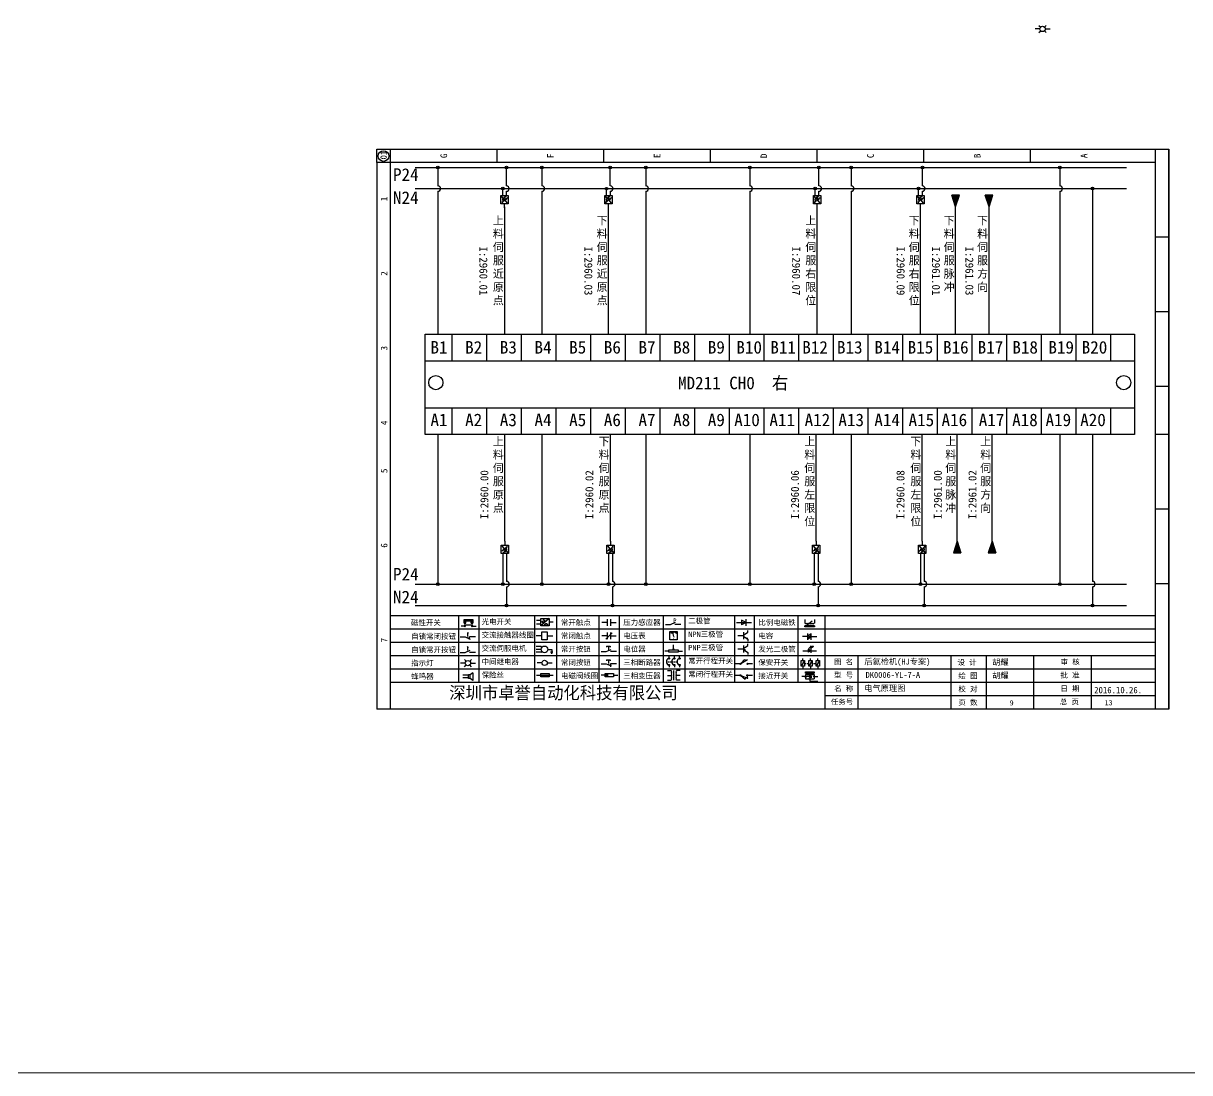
# Model space of a CAD drawing. Extents: x -5838 to -2107, y -921 to 708.
# Drawn here: x -4094.6 to -3657.2, y -920.8 to -527.2 of the extents above; entities that cross this region are included whole.
import ezdxf

# ---------------------------------------------------------------- set-up
doc = ezdxf.new("R2010")
doc.units = 0
doc.header["$MEASUREMENT"] = 0
doc.styles.add('汉字', font='')
doc.styles.get('汉字').set_extended_font_data('新宋体')

# ---------------------------------------------------------------- blocks, each defined once
blk = doc.blocks.new('磁性开关')
at = {"linetype": 'ByBlock'}
h = blk.add_hatch(dxfattribs=at)
h.set_pattern_fill('ANSI31', color=256, scale=0.1, style=0)
h.set_pattern_definition([(45, (0, 0), (-0.224506403, 0.224506403), [])])
h.paths.add_polyline_path([(-1907.69, -775.29), (-1910.88, -775.29), (-1910.88, -776.69), (-1910.25, -776.69), (-1910.25, -775.79), (-1908.31, -775.79), (-1908.31, -776.69), (-1907.69, -776.69)])
for p, q in [((-1910.91, -777.81), (-1912.09, -777.81)), ((-1910.88, -776.69), (-1910.88, -775.29)), ((-1910.88, -775.29), (-1907.69, -775.29)), ((-1910.88, -776.69), (-1910.25, -776.69)), ((-1910.88, -777.39), (-1907.69, -777.39)), ((-1910.25, -776.69), (-1910.25, -775.79)), ((-1910.25, -775.79), (-1908.31, -775.79)), ((-1908.31, -776.69), (-1908.31, -775.79)), ((-1908.31, -776.69), (-1907.69, -776.69)), ((-1907.69, -775.29), (-1907.69, -776.69)), ((-1907.66, -777.81), (-1906.48, -777.81))]:
    blk.add_line(p, q, dxfattribs=at)
for centre in [(-1910.68, -777.81), (-1907.88, -777.81)]:
    blk.add_circle(centre, 0.225, dxfattribs=at)
blk = doc.blocks.new('*U98')
at = {"linetype": 'ByBlock'}
for p, q in [((-1911.92, -782.07), (-1910.06, -782.07)), ((-1910.06, -782.07), (-1908.18, -782.88)), ((-1909.23, -780.45), (-1909.23, -780.67)), ((-1909.23, -780.45), (-1908.92, -780.84)), ((-1909.23, -780.84), (-1909.23, -781.05)), ((-1909.23, -781.23), (-1909.23, -781.44)), ((-1909.23, -781.61), (-1909.23, -781.83)), ((-1909.23, -782), (-1909.23, -782.21)), ((-1909.23, -782.38), (-1909.23, -782.43)), ((-1908.52, -783.07), (-1908.52, -782.07)), ((-1906.25, -782.07), (-1908.52, -782.07))]:
    blk.add_line(p, q, dxfattribs=at)
blk = doc.blocks.new('*U99')
at = {"linetype": 'ByBlock'}
for p, q in [((-1908.88, -791.17), (-1909.23, -790.71)), ((-1909.23, -790.71), (-1909.23, -790.92)), ((-1909.23, -791.09), (-1909.23, -791.31)), ((-1909.23, -791.48), (-1909.23, -791.69)), ((-1911.92, -792.89), (-1910.06, -792.89)), ((-1910.06, -792.89), (-1908.18, -792.08)), ((-1909.23, -791.86), (-1909.23, -792.08)), ((-1909.23, -792.25), (-1909.23, -792.47)), ((-1906.25, -792.89), (-1908.52, -792.89))]:
    blk.add_line(p, q, dxfattribs=at)
blk = doc.blocks.new('蜂鸣器')
at = {"linetype": 'ByBlock'}
for p, q in [((-1907.17, -795.53), (-1908.25, -796.26)), ((-1907.17, -795.53), (-1907.17, -798.41)), ((-1908.8, -796.48), (-1911.01, -796.48)), ((-1908.8, -797.46), (-1911.01, -797.46)), ((-1908.25, -796.26), (-1908.8, -796.26)), ((-1908.8, -797.68), (-1908.8, -796.26)), ((-1908.25, -797.68), (-1908.8, -797.68)), ((-1908.25, -797.68), (-1908.25, -796.26)), ((-1907.17, -798.41), (-1908.25, -797.68))]:
    blk.add_line(p, q, dxfattribs=at)
blk = doc.blocks.new('指示灯')
at = {"linetype": 'ByBlock'}
for p, q in [((-1854.25, -776.92), (-1856.06, -776.92)), ((-1854.62, -775.59), (-1853.97, -776.23)), ((-1854.62, -778.25), (-1853.97, -777.61)), ((-1851.9, -775.59), (-1852.54, -776.23)), ((-1851.9, -778.25), (-1852.54, -777.61)), ((-1852.26, -776.92), (-1850.45, -776.92))]:
    blk.add_line(p, q, dxfattribs=at)
blk.add_circle((-1853.26, -776.92), 0.992, dxfattribs=at)
blk = doc.blocks.new('光电开关')
at = {"linetype": 'ByBlock'}
h = blk.add_hatch(dxfattribs=at)
h.set_pattern_fill('ANSI31', color=256, scale=0.01, style=0)
h.set_pattern_definition([(45, (0.172267, 0), (-0.0224506403, 0.0224506403), [])])
h.paths.add_polyline_path([(-1882.44, -776.34), (-1882.5, -775.91), (-1882.68, -776.07)])
h.paths.add_polyline_path([(-1882.44, -776.34), (-1882.68, -776.07), (-1882.86, -776.23)])
h.paths.add_polyline_path([(-1883.11, -776.45), (-1883.29, -776.61), (-1883.05, -776.88)])
h.paths.add_polyline_path([(-1883.29, -776.61), (-1883.47, -776.77), (-1883.05, -776.88)])
for p, q in [((-1884.01, -775.96), (-1885.56, -775.96)), ((-1884.01, -777.39), (-1885.56, -777.39)), ((-1880.91, -775.3), (-1884.01, -778.05)), ((-1883.75, -776.09), (-1883.05, -776.88)), ((-1883.11, -776.45), (-1883.47, -776.77)), ((-1883.05, -776.88), (-1883.47, -776.77)), ((-1883.14, -775.55), (-1882.44, -776.34)), ((-1883.05, -776.88), (-1883.11, -776.45)), ((-1882.5, -775.91), (-1882.86, -776.23)), ((-1882.44, -776.34), (-1882.86, -776.23)), ((-1882.78, -777.47), (-1882.23, -777.47)), ((-1882.44, -776.34), (-1882.5, -775.91)), ((-1882.23, -777.47), (-1882.23, -777.14)), ((-1882.23, -777.14), (-1881.78, -777.14)), ((-1881.78, -777.47), (-1881.78, -777.14)), ((-1881.23, -777.47), (-1881.78, -777.47)), ((-1879.37, -776.67), (-1880.91, -776.67))]:
    blk.add_line(p, q, dxfattribs=at)
blk.add_lwpolyline([(-1884.01, -775.3), (-1880.91, -775.3), (-1880.91, -778.05), (-1884.01, -778.05)], close=True, dxfattribs=at)
blk = doc.blocks.new('交流接触器线圈')
at = {"linetype": 'ByBlock'}
for p, q in [((-1880.82, -781.77), (-1882.87, -781.77)), ((-1878.72, -781.77), (-1876.67, -781.77))]:
    blk.add_line(p, q, dxfattribs=at)
blk.add_lwpolyline([(-1880.82, -780.28), (-1878.72, -780.28), (-1878.72, -783.26), (-1880.82, -783.26)], close=True, dxfattribs=at)
blk = doc.blocks.new('交流伺服电机')
at = {"linetype": 'ByBlock'}
for p, q in [((-1880.97, -785.75), (-1882.94, -785.75)), ((-1880.97, -786.85), (-1882.94, -786.85)), ((-1880.97, -785.75), (-1880.65, -786.03)), ((-1878.49, -786.85), (-1877.07, -786.85)), ((-1877.07, -786.85), (-1877.07, -787.72)), ((-1880.97, -787.94), (-1882.94, -787.94)), ((-1880.97, -787.94), (-1880.65, -787.67)), ((-1877.54, -787.72), (-1876.59, -787.72)), ((-1877.38, -788.01), (-1876.75, -788.01)), ((-1877.23, -788.29), (-1876.9, -788.29))]:
    blk.add_line(p, q, dxfattribs=at)
blk.add_circle((-1879.73, -786.85), 1.24, dxfattribs=at)
blk = doc.blocks.new('中间继电器')
at = {"linetype": 'ByBlock'}
for p, q in [((-1880.72, -791.92), (-1882.54, -791.92)), ((-1878.74, -791.92), (-1876.92, -791.92))]:
    blk.add_line(p, q, dxfattribs=at)
blk.add_circle((-1879.73, -791.92), 0.992, dxfattribs=at)
blk = doc.blocks.new('保险丝')
at = {"linetype": 'ByBlock'}
blk.add_line((-1882.72, -796.49), (-1876.55, -796.49), dxfattribs=at)
blk.add_lwpolyline([(-1881.2, -795.86), (-1878.06, -795.86), (-1878.06, -797.12), (-1881.2, -797.12)], close=True, dxfattribs=at)
blk = doc.blocks.new('常开按钮')
at = {"linetype": 'ByBlock'}
for p, q in [((-1910.06, -787.73), (-1908.18, -786.93)), ((-1909.9, -785.68), (-1908.56, -785.68)), ((-1909.9, -785.68), (-1909.9, -786.07)), ((-1909.23, -785.68), (-1909.23, -785.89)), ((-1909.23, -786.06), (-1909.23, -786.28)), ((-1909.23, -786.45), (-1909.23, -786.67)), ((-1909.23, -786.84), (-1909.23, -787.05)), ((-1909.23, -787.22), (-1909.23, -787.38)), ((-1908.56, -785.68), (-1908.56, -786.07)), ((-1911.92, -787.73), (-1910.06, -787.73)), ((-1906.25, -787.73), (-1908.52, -787.73))]:
    blk.add_line(p, q, dxfattribs=at)
blk = doc.blocks.new('常开触点')
at = {"linetype": 'ByBlock'}
for p, q in [((-1853.82, -781.77), (-1855.88, -781.77)), ((-1853.82, -782.99), (-1853.82, -780.56)), ((-1852.6, -782.99), (-1852.6, -780.56)), ((-1852.6, -781.77), (-1850.55, -781.77))]:
    blk.add_line(p, q, dxfattribs=at)
blk = doc.blocks.new('常闭触点')
at = {"linetype": 'ByBlock'}
for p, q in [((-1853.82, -786.77), (-1855.88, -786.77)), ((-1852.01, -785.66), (-1854.43, -788.1)), ((-1853.82, -787.99), (-1853.82, -785.56)), ((-1852.6, -787.99), (-1852.6, -785.56)), ((-1852.6, -786.77), (-1850.55, -786.77))]:
    blk.add_line(p, q, dxfattribs=at)
blk = doc.blocks.new('常闭按钮')
at = {"linetype": 'ByBlock'}
for p, q in [((-1854.11, -790.83), (-1852.77, -790.83)), ((-1854.11, -790.83), (-1854.11, -791.22)), ((-1853.44, -790.83), (-1853.44, -791.04)), ((-1853.44, -791.21), (-1853.44, -791.43)), ((-1853.44, -791.6), (-1853.44, -791.82)), ((-1852.77, -790.83), (-1852.77, -791.22)), ((-1856.13, -792.28), (-1854.28, -792.28)), ((-1854.28, -792.28), (-1852.4, -793.09)), ((-1853.44, -791.99), (-1853.44, -792.2)), ((-1853.44, -792.37), (-1853.44, -792.53)), ((-1850.47, -792.28), (-1852.73, -792.28)), ((-1852.73, -792.28), (-1852.73, -793.43))]:
    blk.add_line(p, q, dxfattribs=at)
blk = doc.blocks.new('电磁阀线圈')
at = {"linetype": 'ByBlock'}
for p, q in [((-1854.61, -795.92), (-1853.75, -797.16)), ((-1853.75, -795.92), (-1854.61, -797.16)), ((-1853.75, -795.92), (-1853.75, -797.16)), ((-1854.61, -796.54), (-1856.17, -796.54)), ((-1851.53, -796.54), (-1849.97, -796.54))]:
    blk.add_line(p, q, dxfattribs=at)
blk.add_lwpolyline([(-1854.61, -795.92), (-1851.53, -795.92), (-1851.53, -797.16), (-1854.61, -797.16)], close=True, dxfattribs=at)
blk = doc.blocks.new('电压表')
at = {"linetype": 'ByBlock'}
for p, q in [((-1814.84, -780.75), (-1814.91, -781.13)), ((-1814.6, -781.05), (-1814.91, -781.13)), ((-1814.84, -780.75), (-1814.46, -782.26)), ((-1814.84, -780.75), (-1814.6, -781.05))]:
    blk.add_line(p, q, dxfattribs=at)
blk.add_lwpolyline([(-1815.84, -780.34), (-1813.07, -780.34), (-1813.07, -783.49), (-1815.84, -783.49)], close=True, dxfattribs=at)
blk.add_arc((-1814.46, -782.26), 1.56, 46.8313, 133.1687, dxfattribs=at)
at = {"linetype": 'ByBlock', "insert": (-1814.7, -782.39), "char_height": 0.75, "width": 0.6768, "attachment_point": 1}
blk.add_mtext('V', dxfattribs=at)
blk = doc.blocks.new('电位器')
at = {"linetype": 'ByBlock'}
for p, q in [((-1814.45, -787.3), (-1814.62, -786.96)), ((-1814.62, -786.96), (-1814.27, -786.96)), ((-1814.45, -787.3), (-1814.45, -785.39)), ((-1814.45, -787.3), (-1814.27, -786.96)), ((-1816.21, -787.75), (-1817.79, -787.75)), ((-1812.68, -787.75), (-1811.1, -787.75))]:
    blk.add_line(p, q, dxfattribs=at)
blk.add_lwpolyline([(-1816.21, -787.3), (-1812.68, -787.3), (-1812.68, -788.2), (-1816.21, -788.2)], close=True, dxfattribs=at)
blk = doc.blocks.new('三相断路器')
at = {"linetype": 'ByBlock'}
for p, q in [((-1816.17, -790.33), (-1816.17, -789.7)), ((-1814.17, -790.33), (-1814.17, -789.7)), ((-1812.18, -790.33), (-1812.18, -789.7)), ((-1817.14, -791.74), (-1816.72, -791.74)), ((-1816.45, -791.74), (-1816.03, -791.74)), ((-1816.17, -793.19), (-1816.17, -793.83)), ((-1815.76, -791.74), (-1815.34, -791.74)), ((-1815.07, -791.74), (-1814.65, -791.74)), ((-1814.38, -791.74), (-1813.96, -791.74)), ((-1814.17, -793.19), (-1814.17, -793.83)), ((-1813.69, -791.74), (-1813.27, -791.74)), ((-1812.18, -793.19), (-1812.18, -793.83))]:
    blk.add_line(p, q, dxfattribs=at)
for centre in [(-1816.17, -790.55), (-1814.17, -790.55), (-1812.18, -790.55), (-1816.17, -792.98), (-1814.17, -792.98), (-1812.18, -792.98)]:
    blk.add_circle(centre, 0.219, dxfattribs=at)
for centre in [(-1815.81, -791.74), (-1813.82, -791.74), (-1811.83, -791.74)]:
    blk.add_arc(centre, 1.32, 115.5791, 244.4209, dxfattribs=at)
blk = doc.blocks.new('三相变压器')
at = {"linetype": 'ByBlock'}
for p, q in [((-1816.69, -795.03), (-1815.37, -795.03)), ((-1815.37, -795.03), (-1815.37, -795.24)), ((-1814.34, -798.7), (-1814.34, -795.04)), ((-1812, -795.03), (-1813.32, -795.03)), ((-1813.32, -795.03), (-1813.32, -795.24)), ((-1816.69, -796.87), (-1815.37, -796.87)), ((-1816.69, -798.71), (-1815.37, -798.71)), ((-1815.37, -798.71), (-1815.37, -798.5)), ((-1812, -796.87), (-1813.32, -796.87)), ((-1813.32, -798.71), (-1813.32, -798.5)), ((-1812, -798.71), (-1813.32, -798.71))]:
    blk.add_line(p, q, dxfattribs=at)
for centre, start, end in [((-1815.37, -795.51), 270, 90), ((-1815.37, -796.06), 270, 90), ((-1813.32, -795.51), 90, 270), ((-1813.32, -796.06), 90, 270), ((-1815.37, -796.6), 270, 90), ((-1815.37, -797.14), 270, 90), ((-1815.37, -797.68), 270, 90), ((-1815.37, -798.23), 270, 90), ((-1813.32, -796.6), 90, 270), ((-1813.32, -797.14), 90, 270), ((-1813.32, -797.68), 90, 270), ((-1813.32, -798.23), 90, 270)]:
    blk.add_arc(centre, 0.271, start, end, dxfattribs=at)
blk = doc.blocks.new('压力感应器')
at = {"linetype": 'ByBlock'}
for p, q in [((-1817.44, -777.73), (-1815.59, -777.73)), ((-1815.59, -777.73), (-1813.71, -776.93)), ((-1811.78, -777.73), (-1814.05, -777.73))]:
    blk.add_line(p, q, dxfattribs=at)
at = {"linetype": 'ByBlock', "insert": (-1814.65, -775.48), "char_height": 1.68, "width": 1.2242, "attachment_point": 1}
blk.add_mtext('{\\fNSimSun|b0|i0|c134|p49;P}', dxfattribs=at)
blk = doc.blocks.new('二极管')
at = {"linetype": 'ByBlock'}
for p, q in [((-1787.52, -776.77), (-1781.92, -776.77)), ((-1783.97, -776.77), (-1785.69, -775.9)), ((-1785.69, -775.9), (-1785.69, -777.65)), ((-1783.97, -776.77), (-1785.69, -777.65)), ((-1783.97, -777.99), (-1783.97, -775.56))]:
    blk.add_line(p, q, dxfattribs=at)
blk = doc.blocks.new('NPN三极管')
at = {"linetype": 'ByBlock'}
for p, q in [((-1785.73, -781.97), (-1787.81, -781.97)), ((-1785.73, -780.61), (-1785.73, -783.32)), ((-1785.73, -781.82), (-1784.15, -780.66)), ((-1785.73, -782.11), (-1784.15, -783.27)), ((-1784.41, -782.73), (-1784.74, -783.18)), ((-1784.15, -783.27), (-1784.41, -782.73)), ((-1784.15, -780.66), (-1784.15, -779.98)), ((-1784.15, -783.27), (-1784.74, -783.18)), ((-1784.15, -783.27), (-1784.15, -783.96))]:
    blk.add_line(p, q, dxfattribs=at)
blk = doc.blocks.new('PNP三极管')
at = {"linetype": 'ByBlock'}
for p, q in [((-1784.9, -786.74), (-1786.98, -786.74)), ((-1784.9, -785.38), (-1784.9, -788.09)), ((-1784.9, -786.59), (-1783.32, -785.43)), ((-1784.9, -786.88), (-1783.32, -788.04)), ((-1784.9, -786.88), (-1784.31, -786.97)), ((-1784.9, -786.88), (-1784.64, -787.42)), ((-1784.31, -786.97), (-1784.64, -787.42)), ((-1783.32, -785.43), (-1783.32, -784.75)), ((-1783.32, -788.04), (-1783.32, -788.73))]:
    blk.add_line(p, q, dxfattribs=at)
blk = doc.blocks.new('常开行程开关')
at = {"linetype": 'ByBlock'}
for p, q in [((-1785.89, -792.17), (-1784.52, -790.62)), ((-1785.89, -792.17), (-1783.43, -790.72)), ((-1784.52, -790.62), (-1784.19, -791.17)), ((-1786.29, -792.3), (-1788.01, -792.3)), ((-1781.48, -792.3), (-1783.21, -792.3))]:
    blk.add_line(p, q, dxfattribs=at)
for centre in [(-1786.07, -792.3), (-1783.42, -792.3)]:
    blk.add_circle(centre, 0.219, dxfattribs=at)
blk = doc.blocks.new('常闭行程开关')
at = {"linetype": 'ByBlock'}
for p, q in [((-1786.34, -796.62), (-1788.07, -796.62)), ((-1785.93, -796.72), (-1783.25, -797.7)), ((-1785.93, -796.72), (-1784.3, -798)), ((-1784.3, -798), (-1784.08, -797.4)), ((-1783.48, -796.84), (-1783.48, -797.85)), ((-1781.54, -796.62), (-1783.26, -796.62))]:
    blk.add_line(p, q, dxfattribs=at)
for centre in [(-1786.12, -796.62), (-1783.48, -796.62)]:
    blk.add_circle(centre, 0.219, dxfattribs=at)
blk = doc.blocks.new('电容')
at = {"linetype": 'ByBlock'}
for p, q in [((-1756.08, -781.77), (-1758.13, -781.77)), ((-1756.08, -782.99), (-1756.08, -780.56)), ((-1754.86, -780.79), (-1756.08, -781.55)), ((-1754.86, -781.44), (-1756.08, -782.2)), ((-1754.86, -781.99), (-1756.08, -782.75)), ((-1754.86, -782.99), (-1754.86, -780.56)), ((-1754.86, -781.77), (-1752.81, -781.77))]:
    blk.add_line(p, q, dxfattribs=at)
blk = doc.blocks.new('发光二极管')
at = {"linetype": 'ByBlock'}
for p, q in [((-1758.01, -786.77), (-1752.89, -786.77)), ((-1754.84, -786.77), (-1756.04, -786.16)), ((-1756.04, -786.16), (-1756.04, -787.39)), ((-1754.84, -786.77), (-1756.04, -787.39)), ((-1755.78, -785.92), (-1754.89, -785.14)), ((-1754.89, -785.14), (-1755.2, -785.22)), ((-1755.2, -785.22), (-1755.01, -785.43)), ((-1755.08, -785.92), (-1754.18, -785.14)), ((-1754.89, -785.14), (-1755.01, -785.43)), ((-1754.84, -787.63), (-1754.84, -785.92)), ((-1754.18, -785.14), (-1754.49, -785.22)), ((-1754.49, -785.22), (-1754.31, -785.43)), ((-1754.18, -785.14), (-1754.31, -785.43))]:
    blk.add_line(p, q, dxfattribs=at)
blk = doc.blocks.new('比例电磁阀')
at = {"linetype": 'ByBlock'}
for p, q in [((-1757.26, -775.38), (-1757.26, -776.71)), ((-1757.26, -776.71), (-1757.05, -776.71)), ((-1753.6, -777.73), (-1757.25, -777.73)), ((-1757.25, -778.13), (-1757.25, -777.73)), ((-1753.6, -778.13), (-1757.25, -778.13)), ((-1754.5, -775.98), (-1756.35, -777.44)), ((-1756.35, -777.44), (-1756.25, -777.25)), ((-1756.35, -777.44), (-1756.15, -777.38)), ((-1756.15, -777.38), (-1756.25, -777.25)), ((-1753.58, -776.71), (-1753.8, -776.71)), ((-1753.6, -777.73), (-1753.6, -778.13)), ((-1753.58, -775.38), (-1753.58, -776.71))]:
    blk.add_line(p, q, dxfattribs=at)
for centre in [(-1756.78, -776.71), (-1756.24, -776.71), (-1755.7, -776.71), (-1755.15, -776.71), (-1754.61, -776.71), (-1754.07, -776.71)]:
    blk.add_arc(centre, 0.271, 180, 0, dxfattribs=at)
blk = doc.blocks.new('保安开关')
at = {"linetype": 'ByBlock'}
for p, q in [((-1757.33, -790.79), (-1758.6, -792.81)), ((-1757.96, -790.79), (-1757.96, -789.97)), ((-1754.54, -790.79), (-1755.81, -792.81)), ((-1755.17, -790.79), (-1755.17, -789.97)), ((-1751.75, -790.79), (-1753.02, -792.81)), ((-1752.39, -790.79), (-1752.39, -789.97)), ((-1757.96, -792.81), (-1757.96, -793.62)), ((-1757.33, -791.8), (-1756.72, -791.8)), ((-1756.35, -791.8), (-1755.89, -791.8)), ((-1755.17, -792.81), (-1755.17, -793.62)), ((-1754.52, -791.8), (-1754.06, -791.8)), ((-1753.69, -791.8), (-1753.08, -791.8)), ((-1752.39, -792.81), (-1752.39, -793.62))]:
    blk.add_line(p, q, dxfattribs=at)
for points in [[(-1758.6, -790.79), (-1757.33, -790.79), (-1757.33, -792.81), (-1758.6, -792.81)], [(-1755.81, -790.79), (-1754.54, -790.79), (-1754.54, -792.81), (-1755.81, -792.81)], [(-1753.02, -790.79), (-1751.75, -790.79), (-1751.75, -792.81), (-1753.02, -792.81)]]:
    blk.add_lwpolyline(points, close=True, dxfattribs=at)
blk = doc.blocks.new('接近开关')
at = {"linetype": 'ByBlock'}
h = blk.add_hatch(dxfattribs=at)
h.set_pattern_fill('ANSI31', color=256, scale=0.01, style=0)
h.set_pattern_definition([(45, (-89.131516, -30.795668), (-0.0224506403, 0.0224506403), [])])
h.paths.add_polyline_path([(-1513.76, -1123.35), (-1513.76, -1122.85), (-1516.96, -1122.85), (-1516.96, -1123.35)])
for p, q in [((-1516.96, -1123.35), (-1516.96, -1122.85)), ((-1516.96, -1122.85), (-1513.76, -1122.85)), ((-1516.96, -1123.35), (-1513.76, -1123.35)), ((-1516.96, -1123.95), (-1513.76, -1123.95)), ((-1516.96, -1123.95), (-1516.96, -1125.47)), ((-1513.76, -1122.85), (-1513.76, -1123.35)), ((-1513.76, -1123.95), (-1513.76, -1125.47)), ((-1517.18, -1124.71), (-1518.36, -1124.71)), ((-1516.96, -1125.47), (-1513.76, -1125.47)), ((-1515.91, -1124.71), (-1516.45, -1124.71)), ((-1515.11, -1124.31), (-1515.91, -1124.71)), ((-1515.11, -1125.11), (-1515.91, -1124.71)), ((-1515.36, -1125.69), (-1515.36, -1126.36)), ((-1515.36, -1126.36), (-1512.36, -1126.36)), ((-1515.33, -1124.53), (-1515.17, -1124.53)), ((-1515.33, -1124.88), (-1515.17, -1124.88)), ((-1515.25, -1124.45), (-1515.25, -1124.61)), ((-1515.11, -1124.31), (-1515.11, -1125.11)), ((-1515.11, -1124.48), (-1514.58, -1124.48)), ((-1515.11, -1124.94), (-1514.58, -1124.94)), ((-1513.54, -1124.71), (-1512.36, -1124.71))]:
    blk.add_line(p, q, dxfattribs=at)
for centre in [(-1516.96, -1124.71), (-1515.36, -1125.47), (-1513.76, -1124.71)]:
    blk.add_circle(centre, 0.225, dxfattribs=at)

msp = doc.modelspace()

# ---------------------------------------------------------------- hatches: boundary and pattern name
at = {"lineweight": -2}
h = msp.add_hatch(color=0, dxfattribs=at)
edge = h.paths.add_edge_path()
edge.add_arc((-3939.11, -581.29), 0.5, 0, 360)
h = msp.add_hatch(color=0, dxfattribs=at)
edge = h.paths.add_edge_path()
edge.add_arc((-3913.4, -581.29), 0.5, 0, 360)
h = msp.add_hatch(color=0, dxfattribs=at)
edge = h.paths.add_edge_path()
edge.add_arc((-3900.11, -581.29), 0.5, 0, 360)
h = msp.add_hatch(color=0, dxfattribs=at)
edge = h.paths.add_edge_path()
edge.add_arc((-3874.48, -581.29), 0.5, 0, 360)
h = msp.add_hatch(color=0, dxfattribs=at)
edge = h.paths.add_edge_path()
edge.add_arc((-3861.15, -581.29), 0.5, 0, 360)
h = msp.add_hatch(color=0, dxfattribs=at)
edge = h.paths.add_edge_path()
edge.add_arc((-3822.18, -581.29), 0.5, 0, 360)
h = msp.add_hatch(color=0, dxfattribs=at)
edge = h.paths.add_edge_path()
edge.add_arc((-3796.23, -581.29), 0.5, 0, 360)
h = msp.add_hatch(color=0, dxfattribs=at)
edge = h.paths.add_edge_path()
edge.add_arc((-3784.15, -581.29), 0.5, 0, 360)
h = msp.add_hatch(color=0, dxfattribs=at)
edge = h.paths.add_edge_path()
edge.add_arc((-3757.46, -581.29), 0.5, 0, 360)
h = msp.add_hatch(color=0, dxfattribs=at)
edge = h.paths.add_edge_path()
edge.add_arc((-3705.91, -581.29), 0.5, 0, 360)
h = msp.add_hatch(color=0, dxfattribs=at)
edge = h.paths.add_edge_path()
edge.add_arc((-3914.83, -589.18), 0.5, 0, 360)
h = msp.add_hatch(color=0, dxfattribs=at)
edge = h.paths.add_edge_path()
edge.add_arc((-3875.9, -589.21), 0.5, 0, 360)
h = msp.add_hatch(color=0, dxfattribs=at)
edge = h.paths.add_edge_path()
edge.add_arc((-3797.65, -589.18), 0.5, 0, 360)
h = msp.add_hatch(color=0, dxfattribs=at)
edge = h.paths.add_edge_path()
edge.add_arc((-3758.88, -589.17), 0.5, 0, 360)
h = msp.add_hatch(color=0, dxfattribs=at)
edge = h.paths.add_edge_path()
edge.add_arc((-3693.66, -589.13), 0.5, 0, 360)
for points in [[(-3745.02, -596.03), (-3746.43, -591.62), (-3743.6, -591.62)], [(-3732.48, -596.03), (-3733.9, -591.62), (-3731.07, -591.62)], [(-3744.42, -721.41), (-3743.01, -725.83), (-3745.84, -725.83)], [(-3731.33, -721.41), (-3729.92, -725.83), (-3732.75, -725.83)]]:
    msp.add_hatch(color=256).paths.add_polyline_path(points)
h = msp.add_hatch(color=0, dxfattribs=at)
edge = h.paths.add_edge_path()
edge.add_arc((-3939.11, -737.55), 0.5, 0, 360)
h = msp.add_hatch(color=0, dxfattribs=at)
edge = h.paths.add_edge_path()
edge.add_arc((-3914.78, -737.55), 0.5, 0, 360)
h = msp.add_hatch(color=0, dxfattribs=at)
edge = h.paths.add_edge_path()
edge.add_arc((-3900.11, -737.55), 0.5, 0, 360)
h = msp.add_hatch(color=0, dxfattribs=at)
edge = h.paths.add_edge_path()
edge.add_arc((-3875.12, -737.55), 0.5, 0, 360)
h = msp.add_hatch(color=0, dxfattribs=at)
edge = h.paths.add_edge_path()
edge.add_arc((-3861.15, -737.55), 0.5, 0, 360)
h = msp.add_hatch(color=0, dxfattribs=at)
edge = h.paths.add_edge_path()
edge.add_arc((-3822.18, -737.55), 0.5, 0, 360)
h = msp.add_hatch(color=0, dxfattribs=at)
edge = h.paths.add_edge_path()
edge.add_arc((-3798, -737.55), 0.5, 0, 360)
h = msp.add_hatch(color=0, dxfattribs=at)
edge = h.paths.add_edge_path()
edge.add_arc((-3784.15, -737.55), 0.5, 0, 360)
h = msp.add_hatch(color=0, dxfattribs=at)
edge = h.paths.add_edge_path()
edge.add_arc((-3758.23, -737.55), 0.5, 0, 360)
h = msp.add_hatch(color=0, dxfattribs=at)
edge = h.paths.add_edge_path()
edge.add_arc((-3705.91, -737.55), 0.5, 0, 360)
h = msp.add_hatch(color=0, dxfattribs=at)
edge = h.paths.add_edge_path()
edge.add_arc((-3913.36, -745.6), 0.5, 0, 360)
h = msp.add_hatch(color=0, dxfattribs=at)
edge = h.paths.add_edge_path()
edge.add_arc((-3873.69, -745.6), 0.5, 0, 360)
h = msp.add_hatch(color=0, dxfattribs=at)
edge = h.paths.add_edge_path()
edge.add_arc((-3796.58, -745.6), 0.5, 0, 360)
h = msp.add_hatch(color=0, dxfattribs=at)
edge = h.paths.add_edge_path()
edge.add_arc((-3756.8, -745.6), 0.5, 0, 360)
h = msp.add_hatch(color=0, dxfattribs=at)
edge = h.paths.add_edge_path()
edge.add_arc((-3693.66, -745.6), 0.5, 0, 360)

# ---------------------------------------------------------------- linework, layer by layer
at = {"linetype": 'ByBlock'}
for p, q in [((-3962, -574.45), (-3665, -574.45)), ((-3962, -579.45), (-3962, -574.45)), ((-3957, -574.45), (-3957, -784.45)), ((-3665, -574.45), (-3665, -784.45)), ((-3665, -784.45), (-3665, -574.45)), ((-3962, -579.45), (-3962, -764.45)), ((-3670, -749.45), (-3957, -749.45)), ((-3670, -754.45), (-3957, -754.45)), ((-3670, -759.45), (-3957, -759.45)), ((-3962, -764.45), (-3962, -784.45)), ((-3670, -764.45), (-3957, -764.45)), ((-3670, -769.45), (-3957, -769.45)), ((-3670, -774.45), (-3957, -774.45)), ((-3670, -779.45), (-3793.98, -779.45)), ((-3665, -784.45), (-3962, -784.45))]:
    msp.add_line(p, q, dxfattribs=at)
at = {"color": 0, "lineweight": -2}
for p, q in [((-3947.69, -581.29), (-3680.94, -581.29)), ((-3939.11, -581.29), (-3939.11, -588.17)), ((-3913.4, -588.17), (-3913.4, -581.29)), ((-3900.11, -581.29), (-3900.11, -588.17)), ((-3874.48, -588.17), (-3874.48, -581.29)), ((-3861.15, -581.29), (-3861.15, -588.17)), ((-3822.18, -581.29), (-3822.18, -588.17)), ((-3796.23, -588.17), (-3796.23, -581.29)), ((-3784.15, -581.29), (-3784.15, -588.17)), ((-3757.46, -588.17), (-3757.46, -581.29)), ((-3705.91, -581.29), (-3705.91, -588.17)), ((-3947.69, -589.17), (-3680.94, -589.17)), ((-3939.11, -590.17), (-3939.11, -643.74)), ((-3914.83, -590.19), (-3914.83, -589.18)), ((-3900.11, -590.17), (-3900.11, -643.74)), ((-3875.9, -590.19), (-3875.9, -589.34)), ((-3874.48, -590.19), (-3874.48, -590.17)), ((-3861.15, -590.17), (-3861.15, -643.74)), ((-3822.18, -590.17), (-3822.18, -643.74)), ((-3797.65, -590.19), (-3797.65, -589.34)), ((-3796.23, -590.19), (-3796.23, -590.17)), ((-3784.15, -590.17), (-3784.15, -643.74)), ((-3758.88, -590.19), (-3758.88, -589.32)), ((-3757.46, -590.19), (-3757.46, -590.17)), ((-3705.91, -590.17), (-3705.91, -643.74)), ((-3693.66, -589.34), (-3693.66, -643.74)), ((-3914.07, -643.51), (-3914.07, -596.03)), ((-3875.14, -643.51), (-3875.14, -596.03)), ((-3796.89, -643.51), (-3796.89, -596.03)), ((-3758.13, -643.51), (-3758.13, -596.03)), ((-3745.02, -643.51), (-3745.02, -596.03)), ((-3732.48, -643.51), (-3732.48, -596.03)), ((-3933.9, -643.74), (-3933.9, -653.74)), ((-3920.9, -643.74), (-3920.9, -653.74)), ((-3907.9, -643.74), (-3907.9, -653.74)), ((-3894.9, -643.74), (-3894.9, -653.74)), ((-3881.9, -643.74), (-3881.9, -653.74)), ((-3868.9, -643.74), (-3868.9, -653.74)), ((-3855.9, -643.74), (-3855.9, -653.74)), ((-3842.9, -643.74), (-3842.9, -653.74)), ((-3829.9, -643.74), (-3829.9, -653.74)), ((-3816.9, -643.74), (-3816.9, -653.74)), ((-3803.9, -643.74), (-3803.9, -653.74)), ((-3790.9, -643.74), (-3790.9, -653.74)), ((-3777.9, -643.74), (-3777.9, -653.74)), ((-3764.9, -643.74), (-3764.9, -653.74)), ((-3751.9, -643.74), (-3751.9, -653.74)), ((-3738.9, -643.74), (-3738.9, -653.74)), ((-3725.9, -643.74), (-3725.9, -653.74)), ((-3712.9, -643.74), (-3712.9, -653.74)), ((-3699.9, -643.74), (-3699.9, -653.74)), ((-3686.9, -643.74), (-3686.9, -653.74)), ((-3943.9, -653.74), (-3677.87, -653.74)), ((-3943.9, -671.45), (-3677.87, -671.45)), ((-3933.9, -671.45), (-3933.9, -681.45)), ((-3920.9, -671.45), (-3920.9, -681.45)), ((-3907.9, -671.45), (-3907.9, -681.45)), ((-3894.9, -671.45), (-3894.9, -681.45)), ((-3881.9, -671.45), (-3881.9, -681.45)), ((-3868.9, -671.45), (-3868.9, -681.45)), ((-3855.9, -671.45), (-3855.9, -681.45)), ((-3842.9, -671.45), (-3842.9, -681.45)), ((-3829.9, -671.45), (-3829.9, -681.45)), ((-3816.9, -671.45), (-3816.9, -681.45)), ((-3803.9, -671.45), (-3803.9, -681.45)), ((-3790.9, -671.45), (-3790.9, -681.45)), ((-3777.9, -671.45), (-3777.9, -681.45)), ((-3764.9, -671.45), (-3764.9, -681.45)), ((-3751.9, -671.45), (-3751.9, -681.45)), ((-3738.9, -671.45), (-3738.9, -681.45)), ((-3725.9, -671.45), (-3725.9, -681.45)), ((-3712.9, -671.45), (-3712.9, -681.45)), ((-3699.9, -671.45), (-3699.9, -681.45)), ((-3686.9, -671.45), (-3686.9, -681.45)), ((-3939.11, -681.55), (-3939.11, -737.55)), ((-3914.07, -721.41), (-3914.07, -681.45)), ((-3900.11, -681.55), (-3900.11, -737.55)), ((-3874.41, -721.41), (-3874.41, -681.45)), ((-3861.15, -681.55), (-3861.15, -737.55)), ((-3822.18, -681.55), (-3822.18, -737.55)), ((-3797.29, -721.41), (-3797.29, -681.45)), ((-3784.15, -681.55), (-3784.15, -737.55)), ((-3757.51, -721.41), (-3757.51, -681.45)), ((-3744.42, -721.41), (-3744.42, -681.45)), ((-3731.33, -721.41), (-3731.33, -681.45)), ((-3705.91, -681.55), (-3705.91, -737.55)), ((-3693.66, -681.55), (-3693.66, -736.55)), ((-3914.78, -727.6), (-3914.78, -737.55)), ((-3913.36, -727.6), (-3913.36, -736.55)), ((-3875.12, -727.6), (-3875.12, -737.55)), ((-3873.69, -727.6), (-3873.69, -736.55)), ((-3798, -727.6), (-3798, -737.55)), ((-3796.58, -727.6), (-3796.58, -736.55)), ((-3758.23, -727.6), (-3758.23, -737.55)), ((-3756.8, -727.6), (-3756.8, -736.55)), ((-3947.69, -737.55), (-3680.94, -737.55)), ((-3913.36, -738.55), (-3913.36, -745.6)), ((-3873.69, -738.55), (-3873.69, -745.6)), ((-3796.58, -738.55), (-3796.58, -745.6)), ((-3756.8, -738.55), (-3756.8, -745.6)), ((-3693.66, -738.55), (-3693.66, -745.6)), ((-3947.69, -745.6), (-3680.94, -745.6)), ((-3931.42, -749.45), (-3931.42, -774.45)), ((-3923.75, -749.45), (-3923.75, -774.45)), ((-3902.96, -749.45), (-3902.96, -774.45)), ((-3894.6, -749.45), (-3894.6, -774.45)), ((-3878.75, -749.45), (-3878.75, -774.45)), ((-3871.1, -749.45), (-3871.1, -774.45)), ((-3854.61, -749.45), (-3854.61, -774.45)), ((-3846.51, -749.45), (-3846.51, -774.45)), ((-3827.89, -749.45), (-3827.89, -774.45)), ((-3820.53, -749.45), (-3820.53, -774.45)), ((-3804.22, -749.45), (-3804.22, -774.45)), ((-3793.98, -749.45), (-3793.98, -784.36)), ((-3781.66, -764.45), (-3781.66, -784.36)), ((-3746.79, -764.45), (-3746.79, -784.45)), ((-3733.52, -764.45), (-3733.52, -784.45)), ((-3715.83, -764.45), (-3715.83, -784.45)), ((-3694.22, -764.45), (-3694.22, -784.45))]:
    msp.add_line(p, q, dxfattribs=at)
for p, q in [((-3745.02, -596.03), (-3746.43, -591.62)), ((-3743.6, -591.62), (-3746.43, -591.62)), ((-3745.02, -596.03), (-3743.6, -591.62)), ((-3732.48, -596.03), (-3733.9, -591.62)), ((-3731.07, -591.62), (-3733.9, -591.62)), ((-3732.48, -596.03), (-3731.07, -591.62)), ((-3744.42, -721.41), (-3745.84, -725.83)), ((-3744.42, -721.41), (-3743.01, -725.83)), ((-3731.33, -721.41), (-3732.75, -725.83)), ((-3731.33, -721.41), (-3729.92, -725.83)), ((-3745.84, -725.83), (-3743.01, -725.83)), ((-3732.75, -725.83), (-3729.92, -725.83))]:
    msp.add_line(p, q)
at = {"lineweight": 0}
msp.add_lwpolyline([(-5838.04, 707.89), (-2107.01, 707.89), (-2107.01, -920.83), (-5838.04, -920.83)], close=True, dxfattribs=at)
at = {"linetype": 'ByBlock'}
for points in [[(-3917, -574.45), (-3917, -579.45)], [(-3877, -574.45), (-3877, -579.45)], [(-3837, -574.45), (-3837, -579.45)], [(-3797, -574.45), (-3797, -579.45)], [(-3757, -574.45), (-3757, -579.45)], [(-3717, -574.45), (-3717, -579.45)], [(-3670, -784.45), (-3670, -574.45)], [(-3670, -579.45), (-3962, -579.45)], [(-3665, -607.45), (-3670, -607.45)], [(-3665, -635.45), (-3670, -635.45)], [(-3665, -663.45), (-3670, -663.45)], [(-3665, -681.45), (-3670, -681.45)], [(-3665, -709.45), (-3670, -709.45)], [(-3665, -737.45), (-3670, -737.45)]]:
    msp.add_lwpolyline(points, dxfattribs=at)
at = {"color": 0, "lineweight": -2}
msp.add_lwpolyline([(-3943.9, -643.74), (-3677.87, -643.74), (-3677.87, -681.45), (-3943.9, -681.45)], close=True, dxfattribs=at)
at = {"linetype": 'ByBlock'}
msp.add_circle((-3959.51, -576.97), 2, dxfattribs=at)
at = {"color": 0, "lineweight": -2}
for centre, radius in [((-3939.11, -581.29), 0.5), ((-3913.4, -581.29), 0.5), ((-3900.11, -581.29), 0.5), ((-3874.48, -581.29), 0.5), ((-3861.15, -581.29), 0.5), ((-3822.18, -581.29), 0.5), ((-3796.23, -581.29), 0.5), ((-3784.15, -581.29), 0.5), ((-3757.46, -581.29), 0.5), ((-3705.91, -581.29), 0.5), ((-3914.83, -589.18), 0.5), ((-3875.9, -589.21), 0.5), ((-3797.65, -589.18), 0.5), ((-3758.88, -589.17), 0.5), ((-3693.66, -589.13), 0.5), ((-3939.91, -661.96), 2.67), ((-3681.95, -661.96), 2.67), ((-3939.11, -737.55), 0.5), ((-3914.78, -737.55), 0.5), ((-3900.11, -737.55), 0.5), ((-3875.12, -737.55), 0.5), ((-3861.15, -737.55), 0.5), ((-3822.18, -737.55), 0.5), ((-3798, -737.55), 0.5), ((-3784.15, -737.55), 0.5), ((-3758.23, -737.55), 0.5), ((-3705.91, -737.55), 0.5), ((-3913.36, -745.6), 0.5), ((-3873.69, -745.6), 0.5), ((-3796.58, -745.6), 0.5), ((-3756.8, -745.6), 0.5), ((-3693.66, -745.6), 0.5)]:
    msp.add_circle(centre, radius, dxfattribs=at)
for centre, start, end in [((-3939.11, -589.17), 270, 90), ((-3913.4, -589.18), 167.3542, 192.6458), ((-3913.4, -589.17), 270, 90), ((-3900.11, -589.17), 270, 90), ((-3874.48, -589.17), 169.2758, 194.4432), ((-3874.48, -589.17), 270, 90), ((-3861.15, -589.17), 270, 90), ((-3822.18, -589.17), 270, 90), ((-3796.23, -589.17), 167.8512, 193.1342), ((-3796.23, -589.17), 270, 90), ((-3784.15, -589.17), 270, 90), ((-3757.46, -589.17), 167.4568, 192.7481), ((-3757.46, -589.17), 270, 90), ((-3705.91, -589.17), 270, 90), ((-3913.36, -737.55), 167.3542, 192.6458), ((-3913.36, -737.55), 270, 90), ((-3873.69, -737.55), 167.3542, 192.6458), ((-3873.69, -737.55), 270, 90), ((-3796.58, -737.55), 167.3542, 192.6458), ((-3796.58, -737.55), 270, 90), ((-3756.8, -737.55), 167.3542, 192.6458), ((-3756.8, -737.55), 270, 90), ((-3693.66, -737.55), 270, 90)]:
    msp.add_arc(centre, 1, start, end, dxfattribs=at)

# ---------------------------------------------------------------- block references
at = {"linetype": 'ByBlock'}
for name, p in [('指示灯', (-1859.12, 247.62)), ('磁性开关', (-2018.36, 24.51)), ('光电开关', (-2016.55, 24.82)), ('常开触点', (-2021.74, 29.85)), ('压力感应器', (-2036.3, 25.07)), ('二极管', (-2039.63, 24.83)), ('比例电磁阀', (-2044.29, 24.53)), ('*U98', (-2018.81, 24.73)), ('交流接触器线圈', (-2019.39, 24.82)), ('常闭触点', (-2021.74, 29.85)), ('电压表', (-2036.3, 25.07)), ('NPN三极管', (-2038.81, 25.06)), ('电容', (-2044.29, 24.53)), ('*U99', (-2018.81, 29.73)), ('交流伺服电机', (-2019.39, 24.82)), ('常开按钮', (-1965.95, 24.85)), ('电位器', (-2036.3, 25.07)), ('PNP三极管', (-2039.63, 24.83)), ('发光二极管', (-2044.29, 24.25)), ('三相断路器', (-2036.3, 25.07)), ('指示灯', (-2074.6, 9.73)), ('中间继电器', (-2019.39, 24.82)), ('常闭按钮', (-2021.74, 24.85)), ('常开行程开关', (-2039.63, 24.83)), ('保安开关', (-2044.29, 24.53)), ('蜂鸣器', (-2018.81, 24.73)), ('保险丝', (-2019.39, 24.82)), ('电磁阀线圈', (-2021.74, 24.85)), ('三相变压器', (-2036.3, 25.07)), ('常闭行程开关', (-2039.63, 24.83)), ('接近开关', (-2284.29, 352.45))]:
    msp.add_blockref(name, p, dxfattribs=at)
for p, rotation in [((-3137.44, -2475.75), 270), ((-3098.51, -2475.75), 270), ((-3020.27, -2475.75), 270), ((-2981.5, -2475.75), 270), ((-4690.74, 1157.95), 90), ((-4651.08, 1157.95), 90), ((-4573.96, 1157.95), 90), ((-4534.19, 1157.95), 90)]:
    msp.add_blockref('光电开关', p, dxfattribs=dict(at, rotation=rotation))

# ---------------------------------------------------------------- texts
at = {"linetype": 'ByBlock', "attachment_point": 1, "rotation": 90}
for s, insert, char_height, width in [('{\\fKaiTi_GB2312|b0|i0|c134|p0;01}', (-3960.71, -578.25), 2.4, 60.2542), ('{\\fKaiTi_GB2312|b0|i0|c134|p0;G}', (-3938.17, -577.74), 2.5, 5), ('{\\fKaiTi_GB2312|b0|i0|c134|p0;F}', (-3898.17, -577.74), 2.5, 5), ('{\\fKaiTi_GB2312|b0|i0|c134|p0;E}', (-3858.17, -577.74), 2.5, 5), ('{\\fKaiTi_GB2312|b0|i0|c134|p0;D}', (-3818.17, -577.74), 2.5, 5), ('{\\fKaiTi_GB2312|b0|i0|c134|p0;C}', (-3778.17, -577.74), 2.5, 5), ('{\\fKaiTi_GB2312|b0|i0|c134|p0;B}', (-3738.17, -577.74), 2.5, 5), ('{\\fKaiTi_GB2312|b0|i0|c134|p0;A}', (-3698.17, -577.74), 2.5, 5), ('{\\fKaiTi_GB2312|b0|i0|c134|p49;1}', (-3960.57, -593.9), 2.5, 11.7517), ('{\\fKaiTi_GB2312|b0|i0|c134|p49;2}', (-3960.57, -621.9), 2.5, 11.7517), ('{\\fKaiTi_GB2312|b0|i0|c134|p49;3}', (-3960.57, -649.9), 2.5, 11.7517), ('{\\fKaiTi_GB2312|b0|i0|c134|p49;4}', (-3960.57, -677.9), 2.5, 11.7517), ('{\\fKaiTi_GB2312|b0|i0|c134|p49;5}', (-3960.57, -695.9), 2.5, 11.7517), ('{\\fKaiTi_GB2312|b0|i0|c134|p49;6}', (-3960.57, -723.9), 2.5, 11.7517), ('{\\fKaiTi_GB2312|b0|i0|c134|p49;7}', (-3960.57, -759.41), 2.5, 11.7517)]:
    msp.add_mtext(s, dxfattribs=dict(at, insert=insert, char_height=char_height, width=width))
at = {"color": 0, "lineweight": -2, "attachment_point": 1}
for s, insert, char_height, width in [('P24', (-3955.97, -581.57), 4.706, 14.2731), ('N24', (-3955.97, -590.22), 4.706, 14.2731), ('{\\fSimSun|b0|i0|c134|p2;上料伺服\\P近原点}', (-3918.51, -599.62), 3, 5.2767), ('{\\fSimSun|b0|i0|c134|p2;下料伺服\\P近原点}', (-3879.58, -599.62), 3, 5.2767), ('{\\fSimSun|b0|i0|c134|p2;上料伺服\\P右限位}', (-3801.34, -599.62), 3, 5.2767), ('{\\fSimSun|b0|i0|c134|p2;下料伺服\\P右限位}', (-3762.57, -599.62), 3, 5.2767), ('{\\fSimSun|b0|i0|c134|p2;下料伺服\\P脉冲}', (-3749.46, -599.62), 3, 5.2767), ('{\\fSimSun|b0|i0|c134|p2;下料伺服\\P方向}', (-3736.93, -599.62), 3, 5.2767), ('B1', (-3941.92, -646.36), 4.706, 7.2035), ('B2', (-3928.92, -646.36), 4.706, 7.2035), ('B3', (-3915.92, -646.36), 4.706, 7.2035), ('B4', (-3902.92, -646.36), 4.706, 7.2035), ('B5', (-3889.92, -646.36), 4.706, 7.2035), ('B6', (-3876.92, -646.36), 4.706, 7.2035), ('B7', (-3863.92, -646.36), 4.706, 7.2035), ('B8', (-3850.92, -646.36), 4.706, 7.2035), ('B9', (-3837.92, -646.36), 4.706, 7.2035), ('B10', (-3827.22, -646.36), 4.706, 7.2035), ('B11', (-3814.48, -646.36), 4.706, 7.2035), ('B12', (-3802.5, -646.36), 4.706, 7.2035), ('B13', (-3789.5, -646.36), 4.706, 7.2035), ('B14', (-3775.48, -646.36), 4.706, 7.2035), ('B15', (-3762.99, -646.36), 4.706, 7.2035), ('B16', (-3749.73, -646.36), 4.706, 7.2035), ('B17', (-3736.73, -646.36), 4.706, 7.2035), ('B18', (-3723.73, -646.36), 4.706, 7.2035), ('B19', (-3710.22, -646.36), 4.706, 7.2035), ('B20', (-3697.73, -646.36), 4.706, 7.2035), ('MD211 CH0  右  ', (-3849.1, -659.74), 4.7064, 101.1458), ('A1', (-3941.92, -673.59), 4.706, 7.2035), ('A2', (-3928.92, -673.59), 4.706, 7.2035), ('A3', (-3915.92, -673.59), 4.706, 7.2035), ('A4', (-3902.92, -673.59), 4.706, 7.2035), ('A5', (-3889.92, -673.59), 4.706, 7.2035), ('A6', (-3876.92, -673.59), 4.706, 7.2035), ('A7', (-3863.92, -673.59), 4.706, 7.2035), ('A8', (-3850.92, -673.59), 4.706, 7.2035), ('A9', (-3837.92, -673.59), 4.706, 7.2035), ('A10', (-3828.02, -673.59), 4.706, 7.2035), ('A11', (-3814.82, -673.59), 4.706, 7.2035), ('A12', (-3801.62, -673.59), 4.706, 7.2035), ('A13', (-3788.96, -673.59), 4.706, 7.2035), ('A14', (-3775.48, -673.59), 4.706, 7.2035), ('A15', (-3762.64, -673.59), 4.706, 7.2035), ('A16', (-3750.28, -673.59), 4.706, 7.2035), ('A17', (-3736.32, -673.59), 4.706, 7.2035), ('A18', (-3723.8, -673.59), 4.706, 7.2035), ('A19', (-3711.28, -673.59), 4.706, 7.2035), ('A20', (-3698.28, -673.59), 4.706, 7.2035), ('{\\fSimSun|b0|i0|c134|p2;上料伺服原点}', (-3918.51, -682.49), 3, 5.2767), ('{\\fSimSun|b0|i0|c134|p2;上料伺服左限位}', (-3801.73, -682.49), 3, 5.2767), ('{\\fSimSun|b0|i0|c134|p2;上料伺服脉冲}', (-3748.86, -682.49), 3, 5.2767), ('{\\fSimSun|b0|i0|c134|p2;上料伺服方向}', (-3735.77, -682.49), 3, 5.2767), ('{\\fSimSun|b0|i0|c134|p2;下料伺服原点}', (-3878.85, -682.49), 3, 5.2767), ('{\\fSimSun|b0|i0|c134|p2;下料伺服左限位}', (-3761.96, -682.49), 3, 5.2767), ('P24', (-3955.97, -731.48), 4.706, 14.2731), ('N24', (-3955.97, -740.02), 4.706, 14.2731), ('深圳市卓誉自动化科技有限公司', (-3934.87, -775.97), 4.7064, 96.1138)]:
    msp.add_mtext(s, dxfattribs=dict(at, insert=insert, char_height=char_height, width=width))
at = {"color": 0, "lineweight": -2, "char_height": 3, "width": 5.2767, "attachment_point": 1}
for s, insert, rotation in [('I:2960.01', (-3920.55, -610.88), 270), ('I:2960.03', (-3881.18, -610.88), 270), ('I:2960.07', (-3803.27, -610.88), 270), ('I:2960.09', (-3764.08, -610.88), 270), ('I:2961.01', (-3750.84, -610.88), 270), ('I:2961.03', (-3738.31, -610.88), 270), ('I:2960.00', (-3923.22, -713.18), 90), ('I:2960.02', (-3883.86, -713.18), 90), ('I:2960.06', (-3806.76, -713.18), 90), ('I:2960.08', (-3767.19, -713.18), 90), ('I:2961.00', (-3753.19, -713.18), 90), ('I:2961.02', (-3740.2, -713.18), 90)]:
    msp.add_mtext(s, dxfattribs=dict(at, insert=insert, rotation=rotation))
at = {"char_height": 2, "attachment_point": 1, "style": '汉字'}
for s, insert in [('{\\fKaiTi_GB2312|b0|i0|c134|p49;磁性开关}', (-3949.23, -750.98)), ('{\\fKaiTi_GB2312|b0|i0|c134|p49;光电开关}', (-3922.75, -750.64)), ('{\\fKaiTi_GB2312|b0|i0|c134|p49;常开触点}', (-3893, -750.92)), ('{\\fKaiTi_GB2312|b0|i0|c134|p49;压力感应器}', (-3869.64, -750.92)), ('{\\fKaiTi_GB2312|b0|i0|c134|p49;二极管}', (-3845.27, -750.35)), ('{\\fKaiTi_GB2312|b0|i0|c134|p49;比例电磁铁}', (-3818.98, -750.93)), ('{\\fKaiTi_GB2312|b0|i0|c134|p49;自锁常闭按钮}', (-3949.15, -756.13)), ('{\\fKaiTi_GB2312|b0|i0|c134|p49;交流接触器线圈}', (-3922.75, -755.64)), ('{\\fKaiTi_GB2312|b0|i0|c134|p49;常闭触点}', (-3893, -755.92)), ('{\\fKaiTi_GB2312|b0|i0|c134|p49;电压表}', (-3869.64, -755.92)), ('{\\fKaiTi_GB2312|b0|i0|c134|p49;NPN三极管}', (-3845.27, -755.35)), ('{\\fKaiTi_GB2312|b0|i0|c134|p49;电容}', (-3818.98, -755.93)), ('{\\fKaiTi_GB2312|b0|i0|c134|p49;自锁常开按钮}', (-3949.15, -761.13)), ('{\\fKaiTi_GB2312|b0|i0|c134|p49;交流伺服电机}', (-3922.75, -760.64)), ('{\\fKaiTi_GB2312|b0|i0|c134|p49;常开按钮}', (-3893, -760.92)), ('{\\fKaiTi_GB2312|b0|i0|c134|p49;电位器}', (-3869.64, -760.92)), ('{\\fKaiTi_GB2312|b0|i0|c134|p49;PNP三极管}', (-3845.27, -760.35)), ('{\\fKaiTi_GB2312|b0|i0|c134|p49;发光二极管}', (-3818.98, -760.93)), ('{\\fKaiTi_GB2312|b0|i0|c134|p49;中间继电器}', (-3922.75, -765.64)), ('{\\fKaiTi_GB2312|b0|i0|c134|p49;常开行程开关}', (-3845.27, -765.35)), ('{\\fKaiTi_GB2312|b0|i0|c134|p49;指示灯}', (-3949.15, -766.13)), ('{\\fKaiTi_GB2312|b0|i0|c134|p49;常闭按钮}', (-3893, -765.92)), ('{\\fKaiTi_GB2312|b0|i0|c134|p49;三相断路器}', (-3869.64, -765.92)), ('{\\fKaiTi_GB2312|b0|i0|c134|p49;保安开关}', (-3818.98, -765.93)), ('{\\fKaiTi_GB2312|b0|i0|c134|p0;图 名}', (-3790.58, -765.69)), ('{\\fKaiTi_GB2312|b0|i0|c134|p0;设 计}', (-3744.3, -765.91)), ('{\\fKaiTi_GB2312|b0|i0|c134|p0;审 核}', (-3705.62, -765.7)), ('{\\fKaiTi_GB2312|b0|i0|c134|p49;蜂鸣器}', (-3949.15, -771.13)), ('{\\fKaiTi_GB2312|b0|i0|c134|p49;保险丝}', (-3922.75, -770.64)), ('{\\fKaiTi_GB2312|b0|i0|c134|p49;电磁阀线圈}', (-3893, -770.92)), ('{\\fKaiTi_GB2312|b0|i0|c134|p49;三相变压器}', (-3869.64, -770.92)), ('{\\fKaiTi_GB2312|b0|i0|c134|p49;常闭行程开关}', (-3845.27, -770.35)), ('{\\fKaiTi_GB2312|b0|i0|c134|p49;接近开关}', (-3818.98, -770.93)), ('{\\fKaiTi_GB2312|b0|i0|c134|p0;型 号}', (-3790.58, -770.69)), ('{\\fKaiTi_GB2312|b0|i0|c134|p0;绘 图}', (-3743.97, -770.91)), ('{\\fKaiTi_GB2312|b0|i0|c134|p0;批 准}', (-3705.69, -770.7)), ('{\\fKaiTi_GB2312|b0|i0|c134|p0;名 称}', (-3790.53, -775.69)), ('{\\fKaiTi_GB2312|b0|i0|c134|p0;校 对}', (-3743.97, -775.91)), ('{\\fKaiTi_GB2312|b0|i0|c134|p0;日 期}', (-3705.69, -775.7)), ('{\\fKaiTi_GB2312|b0|i0|c134|p0;任务号}', (-3791.8, -780.7)), ('{\\fKaiTi_GB2312|b0|i0|c134|p0;页 数}', (-3743.97, -780.91)), ('{\\fKaiTi_GB2312|b0|i0|c134|p0;总 页}', (-3705.92, -780.7))]:
    msp.add_mtext(s, dxfattribs=dict(at, insert=insert))
at = {"char_height": 2.2, "width": 75.3177, "attachment_point": 1, "style": '汉字'}
for s, insert in [('后氦检机(HJ专案)', (-3779.23, -765.51)), ('{\\fKaiTi_GB2312|b0|i0|c134|p49;DK0006-YL-7-A}', (-3778.75, -770.51))]:
    msp.add_mtext(s, dxfattribs=dict(at, insert=insert))
at = {"attachment_point": 1}
for s, insert, char_height, width in [('胡耀', (-3731.3, -765.69), 2.2, 75.3177), ('胡耀', (-3731.3, -770.69), 2.2, 75.3177), ('{\\fKaiTi_GB2312|b0|i0|c134|p49;电气原理图}', (-3779.24, -775.5), 2.2, 75.3177), ('{\\fKaiTi_GB2312|b0|i0|c134|p49;2016.10.26.}', (-3693.03, -776.09), 2.4, 60.2542), ('{\\fKaiTi_GB2312|b0|i0|c134|p49;9}', (-3724.74, -781.14), 1.92, 75.3177), ('{\\fKaiTi_GB2312|b0|i0|c134|p49;13}', (-3689.11, -781.09), 1.92, 75.3177)]:
    msp.add_mtext(s, dxfattribs=dict(at, insert=insert, char_height=char_height, width=width))

doc.saveas('drawing.dxf')
